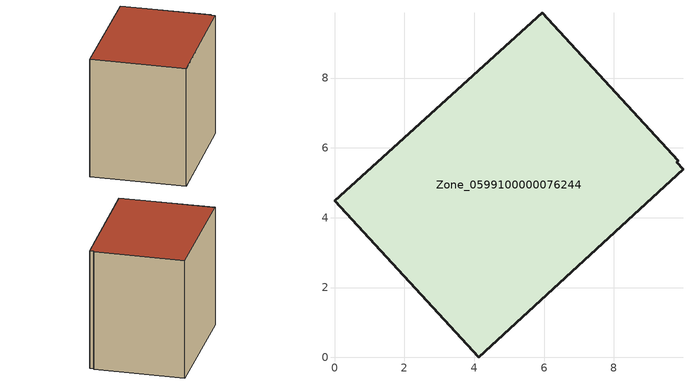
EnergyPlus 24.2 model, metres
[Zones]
Zone_0599100000076244
 floor ground (C_G): 9.98,5.38 4.13,0 0,4.49 5.94,9.87 9.85,5.63 9.8,5.58 z0
 wall outside (C_F): 0,4.49 4.13,0 9.98,5.38 9.8,5.58 9.85,5.63 5.94,9.87 0,4.49 z0:7.97
 roof outside (C_R): 4.13,0 9.98,5.38 9.8,5.58 9.85,5.63 5.94,9.87 0,4.49 z7.97
[BUILDING]
Pand.0599100000076244: North Axis=0; Terrain=City; Loads Convergence Tolerance Value=0.04; Temperature Convergence Tolerance Value=0.4; Solar Distribution=FullExterior; Maximum Number of Warmup Days=25; Minimum Number of Warmup Days=1
[Site:Location]
Rotterdam.The.Hague.AP_ZH_NLD Design_Conditions: Latitude=51.96; Longitude=4.45; Time Zone=1; Elevation=-4.5
[SITE:GROUNDTEMPERATURE:BUILDINGSURFACE]
18, 18, 18, 18, 18, 18, 18, 18, 18, 18, 18, 18
[MATERIAL] Thermal Absorptance=0.9; Solar Absorptance=0.7; Visible Absorptance=0.7
Name | Roughness | Thickness | Conductivity | Density | Specific Heat
G.TC.1946-1964 | MediumSmooth | 0.15 | 1 | 540 | 1210
F.TC.1946-1964 | Rough | 0.3 | 0.857143 | 1920 | 840
R.TC.1946-1964 | MediumRough | 0.2 | 0.235294 | 1500 | 1000
[CONSTRUCTION]
C_G: G.TC.1946-1964
C_F: F.TC.1946-1964
C_R: R.TC.1946-1964
[ZONE]
Zone_0599100000076244: Type=1; Multiplier=1; Ceiling Height=Autocalculate; Volume=Autocalculate; Floor Area=autocalculate; Part of Total Floor Area=Yes
[ZONEINFILTRATION:DESIGNFLOWRATE]
Infil_Zone_0599100000076244: Zone or ZoneList or Space or SpaceList=Zone_0599100000076244; Schedule=AlwaysOn; Design Flow Rate Calculation Method=Flow/Area; Flow Rate per Floor Area=0.003; Constant Term Coefficient=1; Temperature Term Coefficient=0; Velocity Term Coefficient=0; Velocity Squared Term Coefficient=0
[HVACTEMPLATE:ZONE:IDEALLOADSAIRSYSTEM]
Zone_0599100000076244: Maximum Heating Supply Air Temperature=50; Minimum Cooling Supply Air Temperature=13; Maximum Heating Supply Air Humidity Ratio=0.0156; Minimum Cooling Supply Air Humidity Ratio=0.0077; Heating Limit=NoLimit; Cooling Limit=NoLimit; Dehumidification Control Type=ConstantSensibleHeatRatio; Cooling Sensible Heat Ratio=0.7; Dehumidification Setpoint=60; Humidification Control Type=None; Humidification Setpoint=30; Outdoor Air Method=None; Outdoor Air Flow Rate per Person=0.00944; Outdoor Air Flow Rate per Zone Floor Area=0; Outdoor Air Flow Rate per Zone=0; Demand Controlled Ventilation Type=None; Outdoor Air Economizer Type=NoEconomizer; Heat Recovery Type=None; Sensible Heat Recovery Effectiveness=0.7; Latent Heat Recovery Effectiveness=0.65
[ZONECONTROL:THERMOSTAT]
ThermostatControl_Zone_0599100000076244: Zone or ZoneList=Zone_0599100000076244; Control Type Schedule=DualSetpointControlType; Control 1=Thermostat_Zone_0599100000076244; Temperature Difference Between Cutout And Setpoint=0
[THERMOSTATSETPOINT:DUALSETPOINT]
Thermostat_Zone_0599100000076244: Heating Setpoint Temperature Schedule=HeatingSetpoint_Zone_0599100000076244; Cooling Setpoint Temperature Schedule=CoolingSetpoint_Zone_0599100000076244
[SCHEDULE:COMPACT]
HeatingSetpoint_Zone_0599100000076244: Through: 12/31, For: AllDays, Until: 24:00, 21
CoolingSetpoint_Zone_0599100000076244: Through: 12/31, For: AllDays, Until: 24:00, 24
DualSetpointControlType: Through: 12/31, For: AllDays, Until: 24:00, 4
AlwaysOn: Through: 12/31, For: AllDays, Until: 24:00, 1
